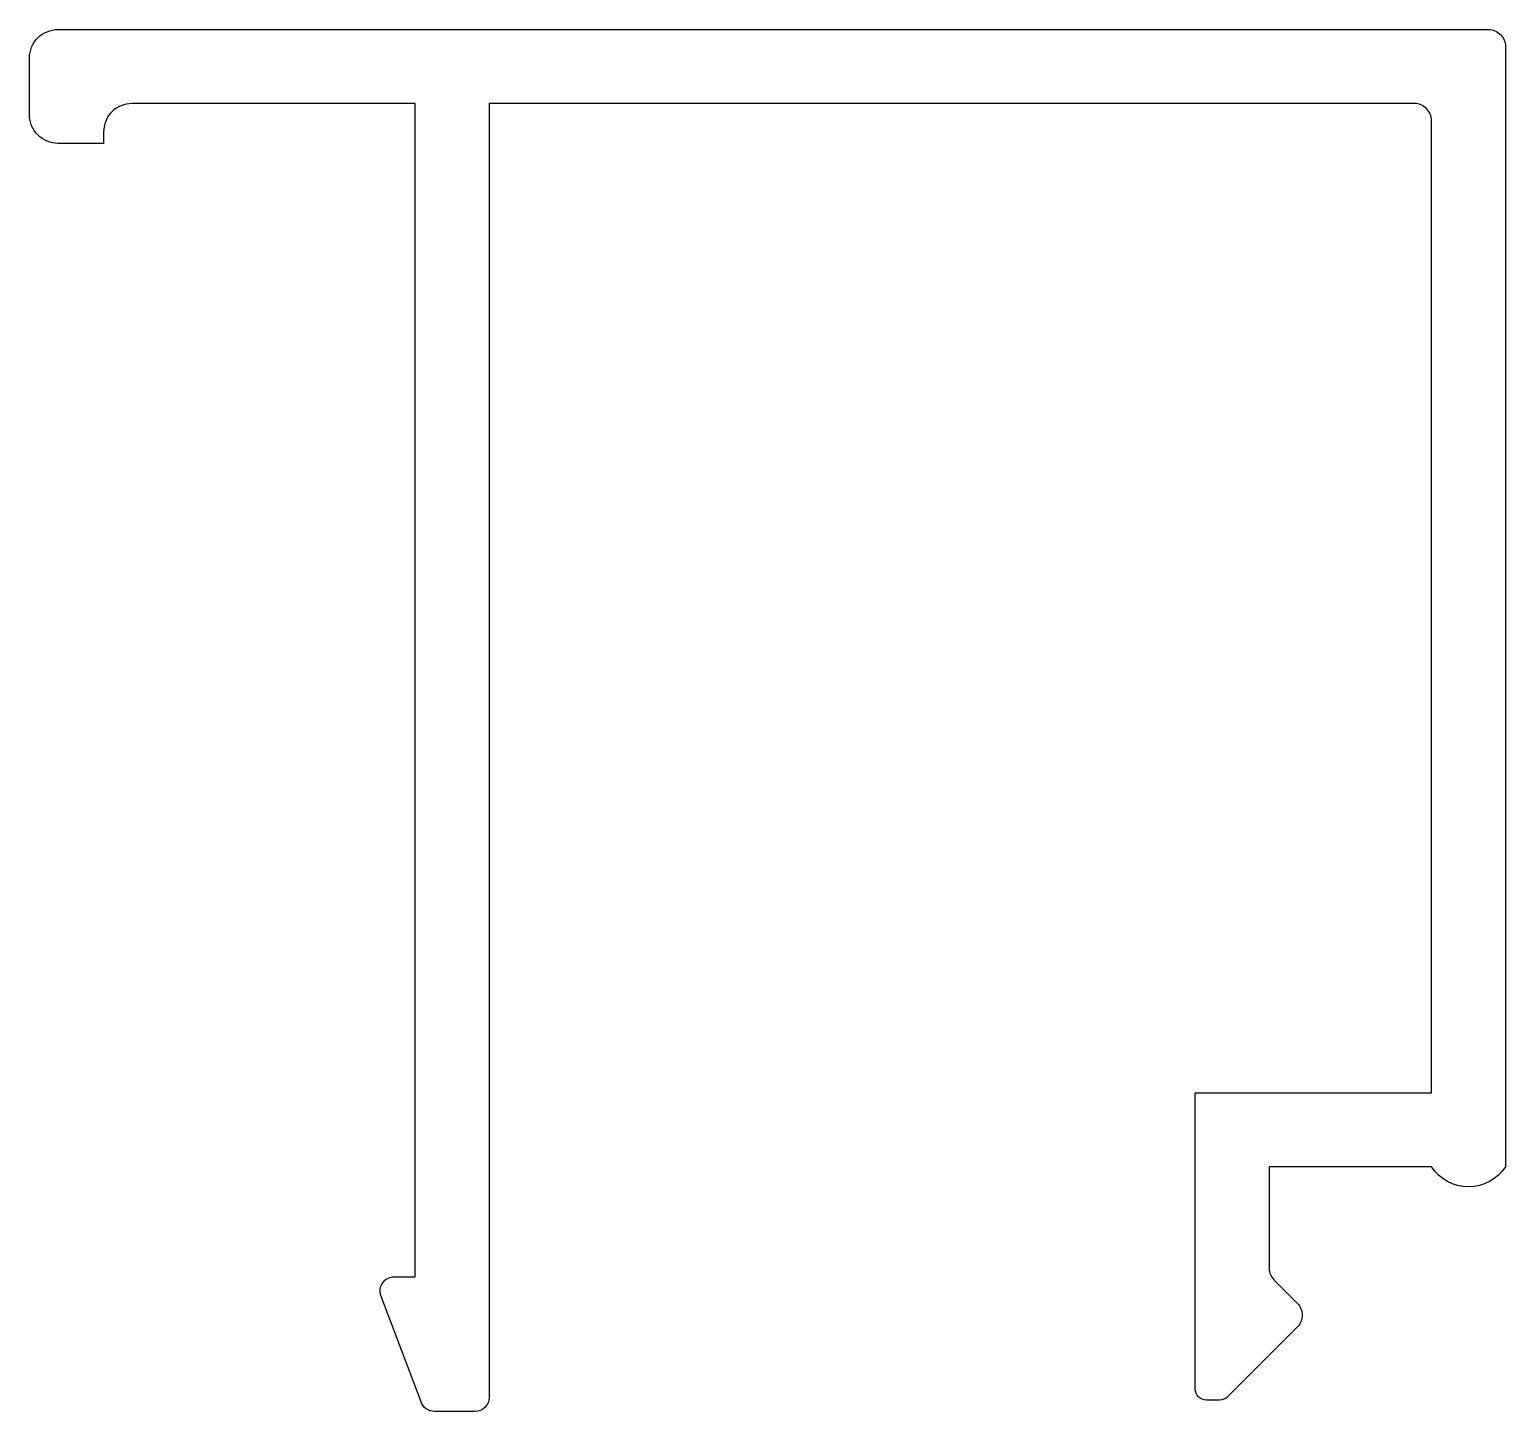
# Model space of a CAD drawing. Extents: x 149.4 to 175.3, y 210.5 to 234.8.
import ezdxf

# ---------------------------------------------------------------- set-up
doc = ezdxf.new("R2010")
doc.units = 0
doc.header["$LTSCALE"] = 15
doc.layers.add('ERCAN', color=220, linetype='CONTINUOUS')

msp = doc.modelspace()

# ---------------------------------------------------------------- linework, layer by layer
at = {"layer": 'ERCAN', "color": 0, "linetype": 'CONTINUOUS'}
msp.add_lwpolyline([(171.678, 211.967), (170.453, 210.742, -0.198912), (170.313, 210.684), (170.086, 210.684, -0.414214), (169.886, 210.884), (169.886, 216.083), (174.035, 216.083), (174.035, 233.158, 0.414214), (173.735, 233.457), (157.487, 233.457), (157.487, 210.733, -0.414214), (157.239, 210.485), (156.527, 210.485, -0.321775), (156.293, 210.654), (155.585, 212.523, -0.513117), (155.819, 212.85), (156.187, 212.85), (156.187, 213.452), (156.187, 233.457), (151.216, 233.457, 0.414214), (150.716, 232.958), (150.716, 232.758), (149.916, 232.758, -0.414214), (149.416, 233.258), (149.416, 234.257, -0.414214), (149.916, 234.757), (175.035, 234.757, -0.414214), (175.335, 234.457), (175.335, 214.783, -0.541009), (174.035, 214.783), (171.186, 214.783), (171.186, 213.003, 0.198912), (171.273, 212.793), (171.678, 212.387, -0.414214)], format="xyb", close=True, dxfattribs=at)

doc.saveas('drawing.dxf')
